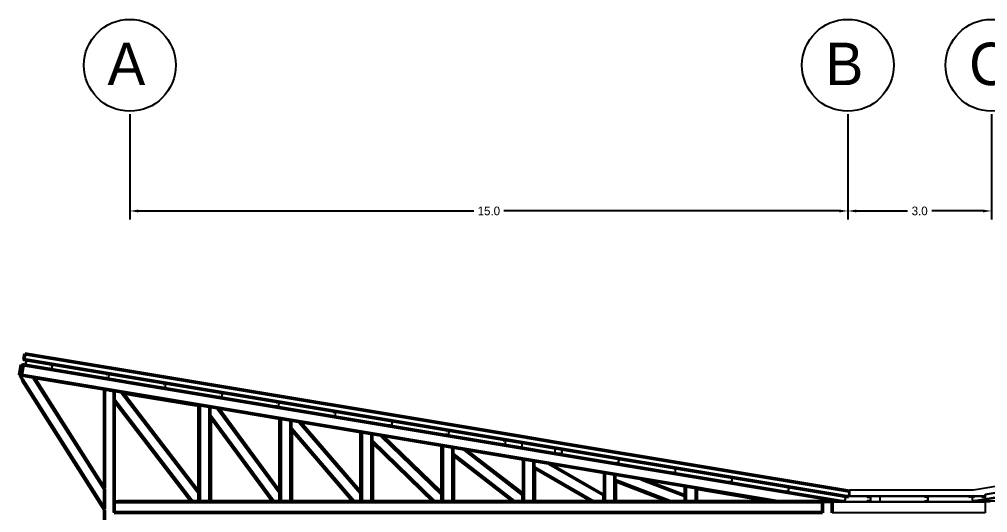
# Model space of a CAD drawing. Header units: metres. Extents: x -57 to 501, y 45 to 307.
# Drawn here: x 106.19 to 126.41, y 128.74 to 139.04 of the extents above; entities that cross this region are included whole.
import ezdxf

# ---------------------------------------------------------------- set-up
doc = ezdxf.new("R2010")
doc.units = ezdxf.units.M
doc.layers.add('atras', color=7, linetype='Continuous')
doc.dimstyles.get("Standard").update_dxf_attribs({"dimtxt": 0.18, "dimasz": 0.18, "dimexe": 0.18, "dimexo": 0.0625, "dimgap": 0.09, "dimtad": 0, "dimtih": 1, "dimtoh": 1, "dimdec": 1, "dimzin": 0, "dimdsep": 46, "dimtxsty": 'Standard', "dimcen": 0.09, "dimadec": 0, "dimazin": 0, "dimtfac": 1, "dimtdec": 1, "dimtofl": 0, "dimtmove": 0, "dimatfit": 3, "dimfxl": 1, "dimtolj": 1, "dimtzin": 0, "dimarcsym": 0})

# ---------------------------------------------------------------- blocks, each defined once
blk = doc.blocks.new('*D44')
at = {"layer": 'atras', "color": 0, "lineweight": -2, "transparency": 16777216}
for p, q in [((108.493, 137.056), (108.493, 134.855)), ((123.493, 137.056), (123.493, 134.855)), ((108.673, 135.035), (115.678, 135.035)), ((123.313, 135.035), (116.308, 135.035))]:
    blk.add_line(p, q, dxfattribs=at)
at = {"layer": 'atras', "color": 0, "transparency": 16777216}
for points in [[(108.673, 135.065), (108.673, 135.005), (108.493, 135.035)], [(123.313, 135.065), (123.313, 135.005), (123.493, 135.035)]]:
    blk.add_solid(points, dxfattribs=at)
at = {"layer": 'Defpoints', "color": 0, "transparency": 16777216}
for p in [(108.493, 137.118), (123.493, 137.118), (123.493, 135.035)]:
    blk.add_point(p, dxfattribs=at)
at = {"layer": 'atras', "color": 0, "transparency": 16777216, "insert": (115.993, 135.035), "char_height": 0.18, "attachment_point": 5}
blk.add_mtext('\\A1;15.0', dxfattribs=at)
blk = doc.blocks.new('*D45')
at = {"layer": 'atras', "color": 0, "lineweight": -2, "transparency": 16777216}
for p, q in [((123.493, 137.056), (123.493, 134.855)), ((126.493, 137.056), (126.493, 134.855)), ((123.673, 135.035), (124.738, 135.035)), ((126.313, 135.035), (125.248, 135.035))]:
    blk.add_line(p, q, dxfattribs=at)
at = {"layer": 'atras', "color": 0, "transparency": 16777216}
for points in [[(123.673, 135.065), (123.673, 135.005), (123.493, 135.035)], [(126.313, 135.065), (126.313, 135.005), (126.493, 135.035)]]:
    blk.add_solid(points, dxfattribs=at)
at = {"layer": 'Defpoints', "color": 0, "transparency": 16777216}
for p in [(123.493, 137.118), (126.493, 137.118), (126.493, 135.035)]:
    blk.add_point(p, dxfattribs=at)
at = {"layer": 'atras', "color": 0, "transparency": 16777216, "insert": (124.993, 135.035), "char_height": 0.18, "attachment_point": 5}
blk.add_mtext('\\A1;3.0', dxfattribs=at)

msp = doc.modelspace()

# ---------------------------------------------------------------- linework, layer by layer
for p, q in [((106.277, 131.906), (106.281, 131.931)), ((106.277, 131.906), (106.282, 131.905)), ((106.282, 131.936), (106.281, 131.931)), ((106.281, 131.931), (106.331, 131.923)), ((106.282, 131.905), (106.285, 131.925)), ((106.285, 131.925), (106.325, 131.918)), ((106.325, 131.918), (106.31, 131.83)), ((106.331, 131.923), (106.314, 131.824)), ((106.331, 131.923), (106.826, 131.84)), ((106.225, 131.832), (106.223, 131.822)), ((106.223, 131.822), (106.262, 131.816)), ((106.225, 131.832), (106.264, 131.826)), ((106.263, 131.822), (106.262, 131.816)), ((106.264, 131.826), (106.263, 131.822)), ((106.265, 131.832), (106.264, 131.826)), ((106.265, 131.832), (106.269, 131.857)), ((106.314, 131.824), (106.265, 131.832)), ((106.274, 131.856), (106.269, 131.857)), ((106.271, 131.836), (106.274, 131.856)), ((106.31, 131.83), (106.271, 131.836)), ((106.314, 131.824), (106.809, 131.741)), ((106.809, 131.741), (106.813, 131.766)), ((106.858, 131.733), (106.809, 131.741)), ((106.818, 131.765), (106.813, 131.766)), ((106.815, 131.746), (106.818, 131.765)), ((106.854, 131.739), (106.815, 131.746)), ((106.821, 131.815), (106.826, 131.84)), ((106.821, 131.815), (106.826, 131.815)), ((106.826, 131.84), (106.875, 131.832)), ((106.826, 131.815), (106.83, 131.834)), ((106.83, 131.834), (106.869, 131.828)), ((106.869, 131.828), (106.854, 131.739)), ((106.875, 131.832), (106.858, 131.733)), ((106.858, 131.733), (107.993, 131.544)), ((106.875, 131.832), (108.009, 131.643)), ((106.187, 131.605), (106.185, 131.595)), ((106.185, 131.595), (106.227, 131.588)), ((106.186, 131.595), (106.185, 131.595)), ((106.186, 131.595), (106.185, 131.595)), ((106.186, 131.595), (106.185, 131.595)), ((106.186, 131.595), (106.185, 131.595)), ((106.186, 131.595), (106.185, 131.595)), ((106.186, 131.595), (106.185, 131.595)), ((106.186, 131.595), (106.185, 131.595)), ((106.186, 131.595), (106.185, 131.595)), ((106.186, 131.595), (106.185, 131.595)), ((106.186, 131.595), (106.249, 131.495)), ((106.198, 131.593), (106.186, 131.595)), ((106.187, 131.605), (106.226, 131.599)), ((106.227, 131.588), (106.198, 131.593)), ((106.198, 131.593), (106.242, 131.524)), ((106.226, 131.599), (106.225, 131.595)), ((106.225, 131.595), (106.236, 131.594)), ((106.225, 131.595), (106.227, 131.588)), ((106.227, 131.605), (106.226, 131.599)), ((106.227, 131.588), (106.227, 131.588)), ((106.227, 131.588), (106.242, 131.524)), ((106.236, 131.594), (106.471, 131.554)), ((106.242, 131.524), (106.249, 131.495)), ((106.242, 131.524), (106.249, 131.495)), ((106.471, 131.554), (106.482, 131.553)), ((106.482, 131.553), (107.964, 131.306)), ((106.482, 131.553), (106.483, 131.546)), ((106.483, 131.546), (107.963, 131.299)), ((106.483, 131.546), (106.484, 131.545)), ((106.49, 131.544), (106.484, 131.545)), ((106.503, 131.542), (106.49, 131.544)), ((107.993, 131.544), (107.997, 131.569)), ((108.042, 131.536), (107.993, 131.544)), ((108.002, 131.568), (107.997, 131.569)), ((107.999, 131.548), (108.002, 131.568)), ((108.038, 131.542), (107.999, 131.548)), ((108.005, 131.618), (108.009, 131.643)), ((108.005, 131.618), (108.01, 131.617)), ((108.009, 131.643), (108.059, 131.635)), ((108.01, 131.617), (108.013, 131.637)), ((108.013, 131.637), (108.053, 131.63)), ((108.053, 131.63), (108.038, 131.542)), ((108.059, 131.635), (108.042, 131.536)), ((108.042, 131.536), (108.61, 131.441)), ((108.059, 131.635), (108.61, 131.543)), ((108.61, 131.543), (109.193, 131.445)), ((107.963, 131.299), (107.964, 131.306)), ((107.963, 131.296), (107.963, 131.299)), ((107.963, 131.296), (107.963, 131.296)), ((107.963, 131.296), (108.003, 131.289)), ((108.165, 131.272), (107.964, 131.306)), ((108.013, 131.287), (108.003, 131.289)), ((108.003, 131.289), (108.003, 131.289)), ((108.063, 131.279), (108.013, 131.287)), ((108.063, 131.279), (108.163, 131.262)), ((108.61, 131.441), (109.176, 131.347)), ((109.176, 131.347), (109.181, 131.372)), ((109.226, 131.339), (109.176, 131.347)), ((109.185, 131.371), (109.181, 131.372)), ((109.182, 131.351), (109.185, 131.371)), ((109.222, 131.344), (109.182, 131.351)), ((109.189, 131.421), (109.193, 131.445)), ((109.189, 131.421), (109.194, 131.42)), ((109.193, 131.445), (109.242, 131.437)), ((109.194, 131.42), (109.197, 131.44)), ((109.197, 131.44), (109.236, 131.433)), ((109.236, 131.433), (109.222, 131.344)), ((109.242, 131.437), (109.226, 131.339)), ((109.226, 131.339), (110.36, 131.15)), ((109.242, 131.437), (110.377, 131.248)), ((108.163, 131.262), (108.165, 131.272)), ((108.165, 131.272), (108.324, 131.246)), ((108.324, 131.246), (108.338, 131.243)), ((108.338, 131.243), (108.344, 131.236)), ((110.36, 131.15), (110.364, 131.174)), ((110.409, 131.141), (110.36, 131.15)), ((110.369, 131.173), (110.364, 131.174)), ((110.366, 131.154), (110.369, 131.173)), ((110.405, 131.147), (110.366, 131.154)), ((110.372, 131.224), (110.377, 131.248)), ((110.372, 131.224), (110.377, 131.223)), ((110.377, 131.248), (110.426, 131.24)), ((110.377, 131.223), (110.381, 131.242)), ((110.381, 131.242), (110.42, 131.236)), ((110.42, 131.236), (110.405, 131.147)), ((110.426, 131.24), (110.409, 131.141)), ((110.409, 131.141), (111.544, 130.952)), ((110.426, 131.24), (111.56, 131.051)), ((109.905, 130.975), (109.896, 130.977)), ((109.905, 130.975), (109.936, 130.97)), ((109.945, 130.975), (109.936, 130.977)), ((109.936, 130.97), (109.936, 130.977)), ((109.945, 130.975), (110.166, 130.939)), ((110.176, 130.937), (110.166, 130.939)), ((110.176, 130.752), (110.176, 130.937)), ((110.176, 130.937), (110.332, 130.911)), ((110.332, 130.911), (110.346, 130.909)), ((110.346, 130.909), (111.628, 130.695)), ((110.346, 130.909), (110.351, 130.901)), ((110.351, 130.901), (111.588, 130.695)), ((111.544, 130.952), (111.548, 130.977)), ((111.593, 130.944), (111.544, 130.952)), ((111.553, 130.976), (111.548, 130.977)), ((111.55, 130.956), (111.553, 130.976)), ((111.589, 130.95), (111.55, 130.956)), ((111.556, 131.026), (111.56, 131.051)), ((111.556, 131.026), (111.561, 131.025)), ((111.56, 131.051), (111.61, 131.043)), ((111.561, 131.025), (111.564, 131.045)), ((111.564, 131.045), (111.604, 131.039)), ((111.604, 131.039), (111.589, 130.95)), ((111.61, 131.043), (111.593, 130.944)), ((111.593, 130.944), (112.727, 130.755)), ((111.61, 131.043), (112.744, 130.854)), ((110.176, 130.752), (110.168, 130.746)), ((110.168, 130.746), (110.176, 130.735)), ((110.176, 130.735), (110.176, 130.752)), ((110.176, 130.697), (110.176, 130.735)), ((110.176, 130.681), (110.176, 130.697)), ((111.598, 130.693), (111.588, 130.695)), ((111.598, 130.693), (111.628, 130.688)), ((111.638, 130.693), (111.628, 130.695)), ((111.628, 130.688), (111.628, 130.695)), ((111.638, 130.693), (111.858, 130.657)), ((112.727, 130.755), (112.732, 130.78)), ((112.777, 130.747), (112.727, 130.755)), ((112.736, 130.779), (112.732, 130.78)), ((112.733, 130.759), (112.736, 130.779)), ((112.773, 130.753), (112.733, 130.759)), ((112.74, 130.829), (112.744, 130.854)), ((112.74, 130.829), (112.745, 130.828)), ((112.744, 130.854), (112.793, 130.845)), ((112.745, 130.828), (112.748, 130.848)), ((112.748, 130.848), (112.787, 130.841)), ((112.787, 130.841), (112.773, 130.753)), ((112.793, 130.845), (112.777, 130.747)), ((112.777, 130.747), (113.911, 130.558)), ((112.793, 130.845), (113.928, 130.656)), ((111.868, 130.655), (111.858, 130.657)), ((111.868, 130.486), (111.868, 130.655)), ((111.868, 130.655), (112.038, 130.627)), ((111.868, 130.471), (111.868, 130.486)), ((111.868, 130.44), (111.868, 130.471)), ((112.038, 130.627), (112.053, 130.624)), ((112.053, 130.624), (113.321, 130.413)), ((112.053, 130.624), (112.06, 130.616)), ((112.06, 130.616), (113.281, 130.413)), ((113.911, 130.558), (113.915, 130.582)), ((113.96, 130.55), (113.911, 130.558)), ((113.92, 130.582), (113.915, 130.582)), ((113.917, 130.562), (113.92, 130.582)), ((113.956, 130.555), (113.917, 130.562)), ((113.923, 130.632), (113.928, 130.656)), ((113.923, 130.632), (113.928, 130.631)), ((113.928, 130.656), (113.977, 130.648)), ((113.928, 130.631), (113.932, 130.651)), ((113.932, 130.651), (113.971, 130.644)), ((113.971, 130.644), (113.956, 130.555)), ((113.977, 130.648), (113.96, 130.55)), ((113.96, 130.55), (115.095, 130.36)), ((113.977, 130.648), (115.111, 130.459)), ((111.868, 130.425), (111.868, 130.44)), ((113.281, 130.413), (113.29, 130.411)), ((113.29, 130.411), (113.321, 130.406)), ((113.321, 130.413), (113.33, 130.411)), ((113.321, 130.406), (113.321, 130.413)), ((113.33, 130.411), (113.551, 130.374)), ((113.551, 130.374), (113.561, 130.373)), ((113.561, 130.22), (113.561, 130.373)), ((113.561, 130.373), (113.752, 130.341)), ((113.752, 130.341), (113.769, 130.338)), ((113.769, 130.338), (115.013, 130.131)), ((113.769, 130.338), (113.778, 130.33)), ((113.778, 130.33), (114.973, 130.131)), ((115.095, 130.36), (115.099, 130.385)), ((115.144, 130.352), (115.095, 130.36)), ((115.104, 130.384), (115.099, 130.385)), ((115.101, 130.365), (115.104, 130.384)), ((115.14, 130.358), (115.101, 130.365)), ((115.107, 130.434), (115.111, 130.459)), ((115.107, 130.434), (115.112, 130.434)), ((115.111, 130.459), (115.161, 130.451)), ((115.112, 130.434), (115.115, 130.453)), ((115.115, 130.453), (115.155, 130.447)), ((115.155, 130.447), (115.14, 130.358)), ((115.161, 130.451), (115.144, 130.352)), ((115.144, 130.352), (116.278, 130.163)), ((115.161, 130.451), (116.295, 130.262)), ((113.561, 130.206), (113.561, 130.22)), ((113.561, 130.181), (113.561, 130.206)), ((113.561, 130.168), (113.561, 130.181)), ((114.973, 130.131), (114.983, 130.129)), ((114.983, 130.129), (115.013, 130.124)), ((115.013, 130.131), (115.023, 130.129)), ((115.013, 130.124), (115.013, 130.131)), ((115.023, 130.129), (115.243, 130.092)), ((115.243, 130.092), (115.253, 130.091)), ((115.253, 129.952), (115.253, 130.091)), ((115.253, 130.091), (115.483, 130.052)), ((116.278, 130.163), (116.283, 130.188)), ((116.328, 130.155), (116.278, 130.163)), ((116.288, 130.187), (116.283, 130.188)), ((116.284, 130.167), (116.288, 130.187)), ((116.324, 130.161), (116.284, 130.167)), ((116.291, 130.237), (116.295, 130.262)), ((116.291, 130.237), (116.296, 130.236)), ((116.295, 130.262), (116.344, 130.254)), ((116.296, 130.236), (116.299, 130.256)), ((116.299, 130.256), (116.338, 130.249)), ((116.338, 130.249), (116.324, 130.161)), ((116.344, 130.254), (116.328, 130.155)), ((116.328, 130.155), (116.68, 130.096)), ((116.344, 130.254), (116.68, 130.198)), ((116.68, 130.198), (116.68, 130.096)), ((116.68, 130.198), (117.37, 130.083)), ((116.68, 130.096), (117.37, 129.981)), ((117.37, 130.083), (117.37, 129.981)), ((117.37, 130.083), (117.479, 130.065)), ((117.474, 130.04), (117.479, 130.065)), ((117.479, 130.065), (117.528, 130.056)), ((115.253, 129.939), (115.253, 129.952)), ((115.253, 129.921), (115.253, 129.939)), ((115.253, 129.908), (115.253, 129.921)), ((115.483, 130.052), (115.504, 130.049)), ((115.504, 130.049), (116.706, 129.849)), ((115.504, 130.049), (115.515, 130.04)), ((115.515, 130.04), (116.666, 129.849)), ((117.37, 129.981), (117.462, 129.966)), ((117.462, 129.966), (117.466, 129.991)), ((117.511, 129.958), (117.462, 129.966)), ((117.471, 129.99), (117.466, 129.991)), ((117.468, 129.97), (117.471, 129.99)), ((117.507, 129.963), (117.468, 129.97)), ((117.474, 130.04), (117.479, 130.039)), ((117.479, 130.039), (117.483, 130.059)), ((117.483, 130.059), (117.522, 130.052)), ((117.522, 130.052), (117.507, 129.963)), ((117.528, 130.056), (117.511, 129.958)), ((117.511, 129.958), (118.646, 129.769)), ((117.528, 130.056), (118.662, 129.867)), ((118.658, 129.843), (118.662, 129.867)), ((118.662, 129.867), (118.712, 129.859)), ((118.663, 129.842), (118.666, 129.862)), ((118.666, 129.862), (118.706, 129.855)), ((116.666, 129.849), (116.675, 129.847)), ((116.675, 129.847), (116.706, 129.842)), ((116.706, 129.849), (116.715, 129.847)), ((116.706, 129.842), (116.706, 129.849)), ((116.706, 129.123), (116.706, 129.842)), ((116.715, 129.847), (116.936, 129.81)), ((116.936, 129.81), (116.946, 129.809)), ((116.946, 129.681), (116.946, 129.809)), ((116.946, 129.809), (117.256, 129.757)), ((116.946, 129.67), (116.946, 129.681)), ((116.946, 129.658), (116.946, 129.67)), ((117.256, 129.757), (117.284, 129.752)), ((117.284, 129.752), (118.398, 129.567)), ((117.284, 129.752), (117.3, 129.743)), ((117.3, 129.743), (117.37, 129.703)), ((117.37, 129.703), (118.358, 129.133)), ((118.646, 129.769), (118.65, 129.793)), ((118.695, 129.76), (118.646, 129.769)), ((118.655, 129.792), (118.65, 129.793)), ((118.652, 129.773), (118.655, 129.792)), ((118.691, 129.766), (118.652, 129.773)), ((118.658, 129.843), (118.663, 129.842)), ((118.706, 129.855), (118.691, 129.766)), ((118.712, 129.859), (118.695, 129.76)), ((118.695, 129.76), (119.829, 129.571)), ((118.712, 129.859), (119.846, 129.67)), ((119.842, 129.645), (119.846, 129.67)), ((119.846, 129.67), (119.895, 129.662)), ((119.847, 129.644), (119.85, 129.664)), ((119.85, 129.664), (119.889, 129.658)), ((119.895, 129.662), (119.879, 129.563)), ((119.895, 129.662), (121.03, 129.473)), ((116.946, 129.647), (116.946, 129.658)), ((118.408, 129.565), (118.398, 129.567)), ((118.398, 129.56), (118.398, 129.567)), ((118.398, 129.11), (118.398, 129.56)), ((118.408, 129.565), (118.628, 129.528)), ((118.628, 129.528), (118.638, 129.527)), ((118.638, 129.409), (118.638, 129.527)), ((118.638, 129.527), (119.185, 129.435)), ((119.829, 129.571), (119.834, 129.596)), ((119.879, 129.563), (119.829, 129.571)), ((119.839, 129.595), (119.834, 129.596)), ((119.835, 129.575), (119.839, 129.595)), ((119.875, 129.569), (119.835, 129.575)), ((119.842, 129.645), (119.847, 129.644)), ((119.889, 129.658), (119.875, 129.569)), ((119.879, 129.563), (121.013, 129.374)), ((121.025, 129.448), (121.03, 129.473)), ((121.03, 129.473), (121.079, 129.464)), ((121.03, 129.447), (121.034, 129.467)), ((121.034, 129.467), (121.073, 129.46)), ((121.073, 129.46), (121.058, 129.372)), ((121.079, 129.464), (121.062, 129.366)), ((121.079, 129.464), (122.213, 129.275)), ((118.638, 129.398), (118.638, 129.409)), ((118.638, 129.393), (118.638, 129.398)), ((118.638, 129.383), (118.638, 129.393)), ((119.185, 129.435), (119.234, 129.427)), ((119.234, 129.427), (120.091, 129.285)), ((119.234, 129.427), (119.265, 129.415)), ((119.265, 129.415), (120.051, 129.115)), ((120.091, 129.285), (120.1, 129.283)), ((120.091, 129.278), (120.091, 129.285)), ((120.1, 129.283), (120.321, 129.246)), ((121.013, 129.374), (121.017, 129.399)), ((121.062, 129.366), (121.013, 129.374)), ((121.022, 129.398), (121.017, 129.399)), ((121.019, 129.378), (121.022, 129.398)), ((121.058, 129.372), (121.019, 129.378)), ((121.025, 129.448), (121.03, 129.447)), ((121.062, 129.366), (122.197, 129.177)), ((122.209, 129.251), (122.213, 129.275)), ((122.213, 129.275), (122.263, 129.267)), ((122.214, 129.25), (122.217, 129.27)), ((122.217, 129.27), (122.257, 129.263)), ((122.257, 129.263), (122.242, 129.174)), ((122.263, 129.267), (122.246, 129.169)), ((122.263, 129.267), (123.397, 129.078)), ((107.963, 129.224), (107.963, 129.242)), ((109.896, 129.22), (109.905, 129.207)), ((109.905, 129.207), (109.936, 129.168)), ((109.936, 129.168), (109.936, 129.152)), ((111.588, 129.227), (111.598, 129.214)), ((111.598, 129.214), (111.628, 129.173)), ((111.628, 129.173), (111.628, 129.157)), ((113.281, 129.201), (113.29, 129.19)), ((113.29, 129.19), (113.321, 129.155)), ((113.321, 129.155), (113.321, 129.14)), ((114.973, 129.177), (114.983, 129.167)), ((114.983, 129.167), (115.013, 129.138)), ((115.013, 129.138), (115.013, 129.124)), ((116.666, 129.154), (116.675, 129.146)), ((116.675, 129.146), (116.706, 129.123)), ((116.706, 129.123), (116.706, 129.11)), ((118.358, 129.133), (118.368, 129.127)), ((118.368, 129.127), (118.398, 129.11)), ((120.051, 129.115), (120.06, 129.111)), ((120.321, 129.246), (120.331, 129.245)), ((120.331, 129.238), (120.331, 129.245)), ((122.197, 129.177), (122.201, 129.201)), ((122.246, 129.169), (122.197, 129.177)), ((122.206, 129.201), (122.201, 129.201)), ((122.203, 129.181), (122.206, 129.201)), ((122.242, 129.174), (122.203, 129.181)), ((122.209, 129.251), (122.214, 129.25)), ((122.246, 129.169), (123.38, 128.98)), ((123.393, 129.053), (123.397, 129.078)), ((123.393, 129.053), (123.398, 129.053)), ((123.397, 129.078), (123.446, 129.07)), ((123.398, 129.053), (123.401, 129.072)), ((123.401, 129.072), (123.441, 129.066)), ((123.441, 129.066), (123.426, 128.977)), ((123.446, 129.07), (123.43, 128.971)), ((123.446, 129.07), (123.503, 129.06)), ((123.504, 129.066), (123.503, 129.06)), ((123.504, 129.066), (123.524, 129.184)), ((123.527, 129.204), (123.527, 129.084)), ((123.527, 129.204), (123.527, 129.084)), ((123.527, 129.204), (123.527, 129.084)), ((123.527, 129.204), (123.527, 129.084)), ((123.527, 129.204), (123.527, 129.084)), ((123.527, 129.084), (123.527, 129.078)), ((108.163, 128.971), (108.233, 128.971)), ((108.163, 128.961), (108.163, 128.971)), ((108.233, 128.971), (108.243, 128.971)), ((123.163, 128.981), (122.963, 128.981)), ((122.963, 128.971), (122.963, 128.981)), ((122.963, 128.971), (122.963, 128.961)), ((123.163, 128.971), (123.163, 128.981)), ((123.163, 128.971), (123.37, 128.971)), ((123.163, 128.961), (123.163, 128.971)), ((123.43, 128.971), (123.37, 128.971)), ((123.37, 128.971), (123.37, 128.971)), ((123.38, 128.98), (123.385, 129.004)), ((123.43, 128.971), (123.38, 128.98)), ((123.39, 129.003), (123.385, 129.004)), ((123.386, 128.984), (123.39, 129.003)), ((123.426, 128.977), (123.386, 128.984)), ((107.963, 128.794), (107.963, 128.812)), ((108.163, 128.731), (108.163, 128.741))]:
    msp.add_line(p, q)
at = {"lineweight": 50}
for p, q in [((106.302, 132.055), (106.282, 131.936)), ((106.302, 132.055), (106.282, 131.936)), ((106.302, 132.055), (106.282, 131.936)), ((106.302, 132.055), (106.282, 131.936)), ((106.302, 132.055), (106.282, 131.936)), ((106.282, 131.936), (123.504, 129.066)), ((108.61, 131.67), (106.302, 132.055)), ((106.223, 131.822), (106.187, 131.605)), ((106.262, 131.816), (106.227, 131.605)), ((106.263, 131.822), (123.37, 128.971)), ((106.227, 131.605), (122.03, 128.971)), ((106.242, 131.524), (107.963, 128.812)), ((106.249, 131.495), (107.963, 128.794)), ((106.49, 131.544), (107.963, 129.224)), ((106.503, 131.542), (107.963, 129.242)), ((116.68, 130.325), (108.61, 131.67)), ((107.963, 129.242), (107.963, 131.296)), ((108.163, 131.094), (108.163, 131.262)), ((108.163, 131.078), (108.163, 131.094)), ((108.163, 131.094), (109.797, 128.971)), ((108.163, 128.971), (108.163, 131.078)), ((108.163, 131.078), (108.233, 130.986)), ((108.324, 131.246), (109.936, 129.152)), ((108.338, 131.243), (109.936, 130.977)), ((108.344, 131.236), (108.61, 131.191)), ((108.344, 131.236), (108.61, 130.89)), ((108.61, 131.191), (109.896, 130.977)), ((108.233, 130.986), (108.243, 130.974)), ((108.243, 130.974), (109.784, 128.971)), ((108.61, 130.89), (109.896, 129.22)), ((109.936, 129.168), (109.936, 130.97)), ((109.945, 128.971), (109.945, 130.975)), ((110.166, 128.971), (110.166, 130.939)), ((110.332, 130.911), (111.628, 129.157)), ((110.351, 130.901), (111.588, 129.227)), ((110.176, 130.752), (111.491, 128.971)), ((110.176, 130.735), (111.479, 128.971)), ((110.176, 128.971), (110.176, 130.681)), ((111.628, 129.173), (111.628, 130.688)), ((111.638, 128.971), (111.638, 130.693)), ((111.858, 128.971), (111.858, 130.657)), ((111.868, 130.486), (113.175, 128.971)), ((111.868, 130.471), (113.162, 128.971)), ((112.038, 130.627), (113.321, 129.14)), ((112.06, 130.616), (113.281, 129.201)), ((111.868, 128.971), (111.868, 130.425)), ((113.321, 129.155), (113.321, 130.406)), ((113.33, 128.971), (113.33, 130.411)), ((113.551, 128.971), (113.551, 130.374)), ((113.752, 130.341), (115.013, 129.124)), ((113.778, 130.33), (114.973, 129.177)), ((117.37, 130.21), (116.68, 130.325)), ((113.561, 130.22), (114.854, 128.971)), ((113.561, 130.206), (114.84, 128.971)), ((113.561, 128.971), (113.561, 130.168)), ((115.013, 129.138), (115.013, 130.124)), ((115.023, 128.971), (115.023, 130.129)), ((115.243, 128.971), (115.243, 130.092)), ((123.524, 129.184), (117.37, 130.21)), ((115.253, 129.952), (116.525, 128.971)), ((115.253, 129.939), (116.509, 128.971)), ((115.253, 128.971), (115.253, 129.908)), ((115.483, 130.052), (116.706, 129.11)), ((115.515, 130.04), (116.666, 129.154)), ((116.715, 128.971), (116.715, 129.847)), ((116.936, 128.971), (116.936, 129.81)), ((116.946, 129.681), (118.177, 128.971)), ((116.946, 129.67), (118.158, 128.971)), ((117.256, 129.757), (118.398, 129.098)), ((116.946, 128.971), (116.946, 129.647)), ((118.408, 128.971), (118.408, 129.565)), ((118.628, 128.971), (118.628, 129.528)), ((118.638, 129.409), (119.782, 128.971)), ((118.638, 129.398), (119.755, 128.971)), ((118.638, 128.971), (118.638, 129.383)), ((119.185, 129.435), (120.091, 129.089)), ((120.091, 129.1), (120.091, 129.278)), ((120.1, 128.971), (120.1, 129.283)), ((107.963, 128.812), (107.963, 129.224)), ((109.936, 129.152), (109.936, 128.971)), ((111.628, 129.157), (111.628, 128.971)), ((113.321, 129.14), (113.321, 128.971)), ((115.013, 129.124), (115.013, 128.971)), ((116.706, 129.11), (116.706, 128.971)), ((118.398, 129.11), (118.398, 129.098)), ((118.398, 129.098), (118.398, 128.971)), ((120.06, 129.111), (120.091, 129.1)), ((120.091, 129.1), (120.091, 129.089)), ((120.091, 129.089), (120.091, 128.971)), ((120.321, 128.971), (120.321, 129.246)), ((120.331, 129.245), (121.97, 128.971)), ((120.331, 129.238), (121.93, 128.971)), ((120.331, 128.971), (120.331, 129.238)), ((108.163, 128.961), (122.963, 128.961)), ((108.163, 128.741), (108.163, 128.961)), ((108.243, 128.971), (108.61, 128.971)), ((108.61, 128.971), (109.744, 128.971)), ((109.757, 128.971), (109.744, 128.971)), ((109.784, 128.971), (109.757, 128.971)), ((109.797, 128.971), (109.784, 128.971)), ((109.936, 128.971), (109.797, 128.971)), ((109.936, 128.971), (109.945, 128.971)), ((109.945, 128.971), (110.166, 128.971)), ((110.166, 128.971), (110.176, 128.971)), ((110.176, 128.971), (111.439, 128.971)), ((111.451, 128.971), (111.439, 128.971)), ((111.479, 128.971), (111.451, 128.971)), ((111.491, 128.971), (111.479, 128.971)), ((111.628, 128.971), (111.491, 128.971)), ((111.628, 128.971), (111.638, 128.971)), ((111.638, 128.971), (111.858, 128.971)), ((111.858, 128.971), (111.868, 128.971)), ((111.868, 128.971), (113.122, 128.971)), ((113.135, 128.971), (113.122, 128.971)), ((113.162, 128.971), (113.135, 128.971)), ((113.175, 128.971), (113.162, 128.971)), ((113.321, 128.971), (113.175, 128.971)), ((113.321, 128.971), (113.33, 128.971)), ((113.33, 128.971), (113.551, 128.971)), ((113.551, 128.971), (113.561, 128.971)), ((113.561, 128.971), (114.8, 128.971)), ((114.814, 128.971), (114.8, 128.971)), ((114.84, 128.971), (114.814, 128.971)), ((114.854, 128.971), (114.84, 128.971)), ((115.013, 128.971), (114.854, 128.971)), ((115.013, 128.971), (115.023, 128.971)), ((115.023, 128.971), (115.243, 128.971)), ((115.243, 128.971), (115.253, 128.971)), ((115.253, 128.971), (116.469, 128.971)), ((116.485, 128.971), (116.469, 128.971)), ((116.509, 128.971), (116.485, 128.971)), ((116.525, 128.971), (116.509, 128.971)), ((116.706, 128.971), (116.525, 128.971)), ((116.706, 128.971), (116.715, 128.971)), ((116.715, 128.971), (116.936, 128.971)), ((116.936, 128.971), (116.946, 128.971)), ((116.946, 128.971), (117.37, 128.971)), ((117.37, 128.971), (118.118, 128.971)), ((118.137, 128.971), (118.118, 128.971)), ((118.158, 128.971), (118.137, 128.971)), ((118.177, 128.971), (118.158, 128.971)), ((118.398, 128.971), (118.177, 128.971)), ((118.398, 128.971), (118.408, 128.971)), ((118.408, 128.971), (118.628, 128.971)), ((118.628, 128.971), (118.638, 128.971)), ((118.638, 128.971), (119.715, 128.971)), ((119.742, 128.971), (119.715, 128.971)), ((119.755, 128.971), (119.742, 128.971)), ((119.782, 128.971), (119.755, 128.971)), ((120.091, 128.971), (119.782, 128.971)), ((120.091, 128.971), (120.1, 128.971)), ((120.1, 128.971), (120.321, 128.971)), ((120.321, 128.971), (120.331, 128.971)), ((120.331, 128.971), (121.93, 128.971)), ((121.93, 128.971), (121.97, 128.971)), ((121.97, 128.971), (122.03, 128.971)), ((122.03, 128.971), (122.963, 128.971)), ((123.063, 128.971), (122.963, 128.971)), ((122.963, 128.961), (122.963, 128.741)), ((123.163, 128.971), (123.063, 128.971)), ((123.163, 128.741), (123.163, 128.961)), ((107.963, 127.003), (107.963, 128.794)), ((108.163, 128.741), (122.963, 128.741)), ((122.963, 128.741), (122.963, 128.731)), ((123.163, 128.731), (123.163, 128.741))]:
    msp.add_line(p, q, dxfattribs=at)
at = {"color": 251, "true_color": 0x636466}
for p, q in [((126.363, 129.123), (143.079, 131.909)), ((142.971, 131.774), (126.363, 129.006)), ((127.46, 129.427), (126.118, 129.204)), ((126.363, 129.117), (127.263, 129.267)), ((124.16, 129.204), (123.527, 129.204)), ((123.527, 129.084), (126.019, 129.084)), ((123.527, 129.078), (124.16, 129.078)), ((123.913, 129.046), (123.913, 129.071)), ((123.913, 129.071), (123.963, 129.071)), ((123.918, 129.046), (123.918, 129.066)), ((123.918, 129.066), (123.958, 129.066)), ((123.958, 129.066), (123.958, 128.976)), ((123.963, 129.071), (123.963, 128.971)), ((126.118, 129.204), (124.16, 129.204)), ((124.16, 129.078), (124.16, 128.971)), ((124.16, 129.078), (126.02, 129.078)), ((125.113, 129.046), (125.113, 129.071)), ((125.113, 129.071), (125.163, 129.071)), ((125.118, 129.046), (125.118, 129.066)), ((125.118, 129.066), (125.158, 129.066)), ((125.158, 129.066), (125.158, 128.976)), ((125.163, 129.071), (125.163, 128.971)), ((126.019, 129.084), (126.02, 129.078)), ((126.019, 129.084), (126.128, 129.084)), ((126.02, 129.078), (126.022, 129.066)), ((126.022, 129.066), (126.094, 129.078)), ((126.022, 129.066), (126.023, 129.06)), ((126.023, 129.06), (126.08, 129.07)), ((126.129, 129.078), (126.08, 129.07)), ((126.08, 129.07), (126.096, 128.971)), ((126.125, 129.072), (126.085, 129.066)), ((126.085, 129.066), (126.1, 128.977)), ((126.128, 129.084), (126.094, 129.078)), ((126.094, 129.078), (126.129, 129.078)), ((126.128, 129.053), (126.125, 129.072)), ((126.128, 129.084), (126.363, 129.084)), ((126.133, 129.053), (126.128, 129.053)), ((126.133, 129.053), (126.129, 129.078)), ((126.129, 129.078), (126.363, 129.078)), ((126.313, 129.046), (126.313, 129.071)), ((126.313, 129.071), (126.363, 129.071)), ((126.318, 129.046), (126.318, 129.066)), ((126.318, 129.066), (126.358, 129.066)), ((126.358, 129.066), (126.358, 129.015)), ((127.28, 129.169), (126.363, 129.016)), ((126.363, 129.117), (126.363, 129.123)), ((126.363, 129.117), (126.363, 129.084)), ((126.363, 129.084), (126.363, 129.078)), ((126.363, 129.071), (126.363, 129.016)), ((123.163, 128.961), (126.363, 128.961)), ((123.43, 128.971), (123.913, 128.971)), ((123.913, 129.046), (123.918, 129.046)), ((123.918, 128.996), (123.913, 128.996)), ((123.913, 128.971), (123.913, 128.996)), ((123.963, 128.971), (123.913, 128.971)), ((123.918, 128.976), (123.918, 128.996)), ((123.958, 128.976), (123.918, 128.976)), ((123.963, 128.971), (124.16, 128.971)), ((124.16, 128.971), (125.113, 128.971)), ((125.113, 129.046), (125.118, 129.046)), ((125.118, 128.996), (125.113, 128.996)), ((125.113, 128.971), (125.113, 128.996)), ((125.163, 128.971), (125.113, 128.971)), ((125.118, 128.976), (125.118, 128.996)), ((125.158, 128.976), (125.118, 128.976)), ((125.163, 128.971), (126.096, 128.971)), ((126.096, 128.971), (126.145, 128.98)), ((126.096, 128.971), (126.156, 128.971)), ((126.1, 128.977), (126.14, 128.984)), ((126.136, 129.003), (126.141, 129.004)), ((126.14, 128.984), (126.136, 129.003)), ((126.145, 128.98), (126.141, 129.004)), ((126.358, 129.015), (126.145, 128.98)), ((126.358, 129.005), (126.156, 128.971)), ((126.313, 128.971), (126.156, 128.971)), ((126.313, 129.046), (126.318, 129.046)), ((126.318, 128.996), (126.313, 128.996)), ((126.313, 128.971), (126.313, 128.996)), ((126.363, 128.971), (126.313, 128.971)), ((126.318, 128.976), (126.318, 128.996)), ((126.358, 128.976), (126.318, 128.976)), ((126.358, 129.015), (126.358, 129.005)), ((126.358, 129.005), (126.358, 128.976)), ((126.363, 129.016), (126.363, 129.006)), ((126.363, 129.006), (126.363, 128.981)), ((126.363, 128.981), (126.563, 128.981)), ((126.363, 128.971), (126.363, 128.981)), ((126.363, 128.971), (126.463, 128.971)), ((126.363, 128.971), (126.363, 128.961)), ((126.363, 128.961), (126.363, 128.741)), ((123.163, 128.741), (126.363, 128.741)), ((126.363, 128.741), (126.363, 128.731))]:
    msp.add_line(p, q, dxfattribs=at)
at = {"layer": 'atras', "color": 252, "true_color": 0x939598}
for centre in [(108.493, 138.077), (123.493, 138.077), (126.493, 138.077)]:
    msp.add_circle(centre, 0.959, dxfattribs=at)

# ---------------------------------------------------------------- texts
at = {"layer": 'atras', "color": 252, "true_color": 0x939598, "char_height": 0.886, "attachment_point": 1}
for s, width, insert in [('C', 0.62671, (126.026, 138.549)), ('A', 0.62671, (108.026, 138.549)), ('B', 0.8858, (123.026, 138.549))]:
    msp.add_mtext_dynamic_manual_height_columns(s, width=width, gutter_width=4.429, heights=[0], dxfattribs=dict(at, insert=insert))

# ---------------------------------------------------------------- dimensions: what is measured, and where the dimension line sits
at = {"layer": 'atras', "color": 252, "true_color": 0x939598}
for base, p1, p2, picture, middle in [((123.493, 135.035), (108.493, 137.118), (123.493, 137.118), '*D44', (115.993, 135.035)), ((126.493, 135.035), (123.493, 137.118), (126.493, 137.118), '*D45', (124.993, 135.035))]:
    dim = msp.add_linear_dim(base=base, p1=p1, p2=p2, dimstyle='Standard', dxfattribs=at)
    dim.commit()
    dim.dimension.update_dxf_attribs({"geometry": picture, "text_midpoint": middle})

doc.saveas('drawing.dxf')
